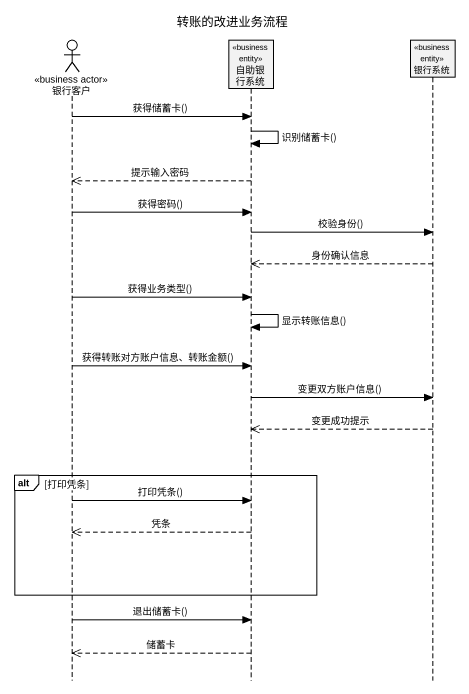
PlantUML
@startuml
title 转账的改进业务流程
hide footbox
actor 银行客户 <<business actor>>
participant 自助银行系统 <<business entity>>
participant 银行系统 <<business entity>>

银行客户 -> 自助银行系统 : 获得储蓄卡()
自助银行系统 -> 自助银行系统 : 识别储蓄卡()
自助银行系统 -->> 银行客户 : 提示输入密码
银行客户 -> 自助银行系统 : 获得密码()
自助银行系统 -> 银行系统 : 校验身份()
银行系统 -->> 自助银行系统 : 身份确认信息
银行客户 -> 自助银行系统 : 获得业务类型()
自助银行系统 -> 自助银行系统 : 显示转账信息()
银行客户 -> 自助银行系统 : 获得转账对方账户信息、转账金额()
自助银行系统 -> 银行系统 : 变更双方账户信息()
银行系统 -->> 自助银行系统 : 变更成功提示
alt 打印凭条
  银行客户 -> 自助银行系统 : 打印凭条()
  自助银行系统 -->> 银行客户 : 凭条
end
银行客户 -> 自助银行系统 : 退出储蓄卡()
自助银行系统 -->> 银行客户 : 储蓄卡
@enduml
